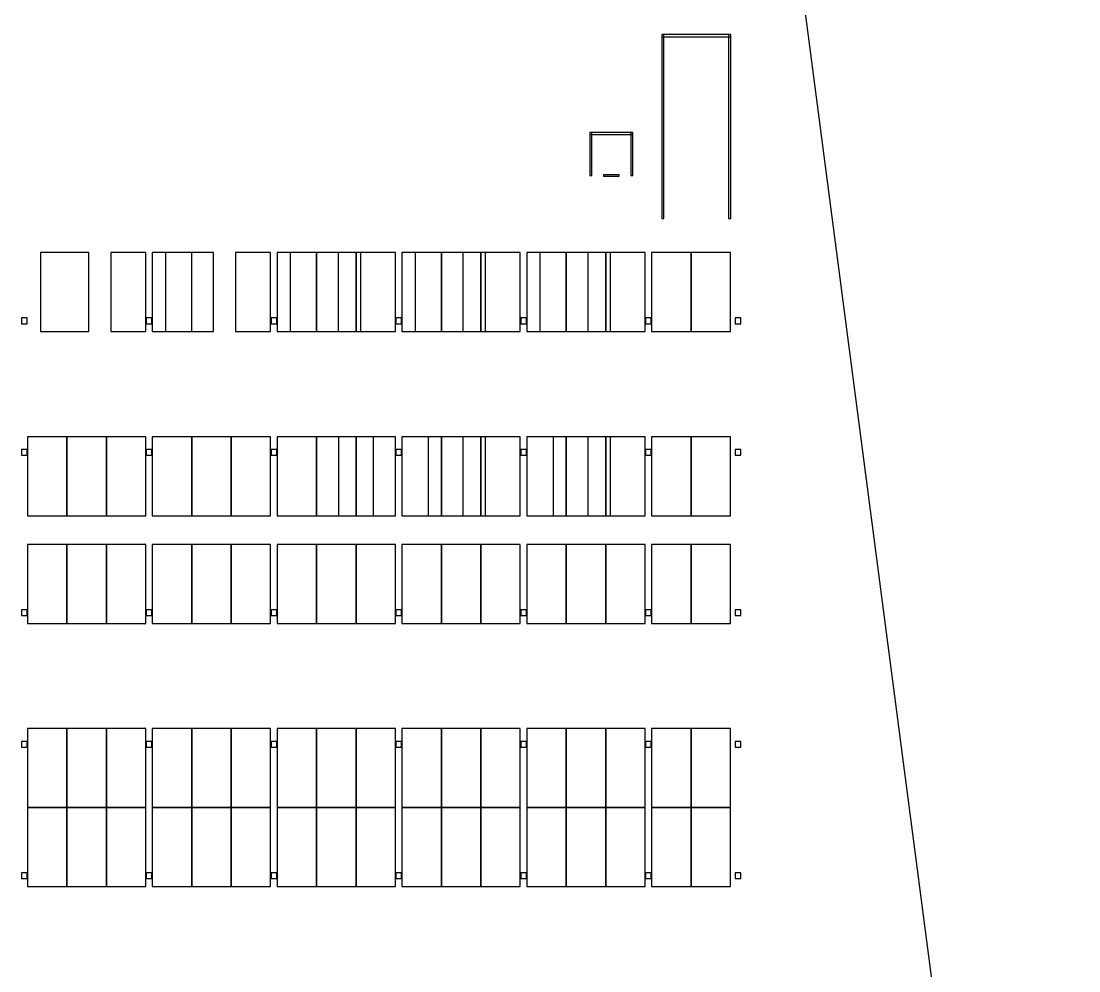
# Model space of a CAD drawing. Header units: metres. Extents: x 0 to 360, y -12 to 510.
# Drawn here: x 286.5 to 360, y 78.7 to 144.7 of the extents above; entities that cross this region are included whole.
import ezdxf

# ---------------------------------------------------------------- set-up
doc = ezdxf.new("R2010")
doc.units = ezdxf.units.M
for name, color, linetype in [('ASSUMED_BOUNDARY', 7, 'CONTINUOUS'), ('IFCCOLUMN', 7, 'CONTINUOUS'), ('IFCDOOR', 7, 'CONTINUOUS'), ('IFCWALL', 7, 'CONTINUOUS'), ('PARKING_L1', 7, 'CONTINUOUS'), ('PARKING_L1_ADA', 7, 'CONTINUOUS'), ('PARKING_L2', 7, 'CONTINUOUS'), ('PARKING_L3', 7, 'CONTINUOUS'), ('PARKING_L4', 7, 'CONTINUOUS'), ('PARKING_L5', 7, 'CONTINUOUS')]:
    doc.layers.add(name, color=color, linetype=linetype)

msp = doc.modelspace()

# ---------------------------------------------------------------- linework, layer by layer
at = {"layer": 'ASSUMED_BOUNDARY'}
msp.add_lwpolyline([(0, 0), (360, 0), (340, 152.924433), (340, 510), (0, 510)], close=True, dxfattribs=at)
at = {"layer": 'IFCCOLUMN'}
for points in [[(286.473, 123.696), (286.873, 123.696), (286.873, 124.096), (286.473, 124.096)], [(286.473, 123.696), (286.873, 123.696), (286.873, 124.096), (286.473, 124.096)], [(286.473, 123.696), (286.873, 123.696), (286.873, 124.096), (286.473, 124.096)], [(286.473, 123.696), (286.873, 123.696), (286.873, 124.096), (286.473, 124.096)], [(295.1526, 123.696), (295.5526, 123.696), (295.5526, 124.096), (295.1526, 124.096)], [(295.1526, 123.696), (295.5526, 123.696), (295.5526, 124.096), (295.1526, 124.096)], [(295.1526, 123.696), (295.5526, 123.696), (295.5526, 124.096), (295.1526, 124.096)], [(295.1526, 123.696), (295.5526, 123.696), (295.5526, 124.096), (295.1526, 124.096)], [(303.8322, 123.696), (304.2322, 123.696), (304.2322, 124.096), (303.8322, 124.096)], [(303.8322, 123.696), (304.2322, 123.696), (304.2322, 124.096), (303.8322, 124.096)], [(303.8322, 123.696), (304.2322, 123.696), (304.2322, 124.096), (303.8322, 124.096)], [(303.8322, 123.696), (304.2322, 123.696), (304.2322, 124.096), (303.8322, 124.096)], [(312.5118, 123.696), (312.9118, 123.696), (312.9118, 124.096), (312.5118, 124.096)], [(312.5118, 123.696), (312.9118, 123.696), (312.9118, 124.096), (312.5118, 124.096)], [(312.5118, 123.696), (312.9118, 123.696), (312.9118, 124.096), (312.5118, 124.096)], [(312.5118, 123.696), (312.9118, 123.696), (312.9118, 124.096), (312.5118, 124.096)], [(321.1914, 123.696), (321.5914, 123.696), (321.5914, 124.096), (321.1914, 124.096)], [(321.1914, 123.696), (321.5914, 123.696), (321.5914, 124.096), (321.1914, 124.096)], [(321.1914, 123.696), (321.5914, 123.696), (321.5914, 124.096), (321.1914, 124.096)], [(321.1914, 123.696), (321.5914, 123.696), (321.5914, 124.096), (321.1914, 124.096)], [(329.871, 123.696), (330.271, 123.696), (330.271, 124.096), (329.871, 124.096)], [(329.871, 123.696), (330.271, 123.696), (330.271, 124.096), (329.871, 124.096)], [(329.871, 123.696), (330.271, 123.696), (330.271, 124.096), (329.871, 124.096)], [(329.871, 123.696), (330.271, 123.696), (330.271, 124.096), (329.871, 124.096)], [(336.1, 123.696), (336.5, 123.696), (336.5, 124.096), (336.1, 124.096)], [(336.1, 123.696), (336.5, 123.696), (336.5, 124.096), (336.1, 124.096)], [(336.1, 123.696), (336.5, 123.696), (336.5, 124.096), (336.1, 124.096)], [(336.1, 123.696), (336.5, 123.696), (336.5, 124.096), (336.1, 124.096)], [(286.473, 114.552), (286.873, 114.552), (286.873, 114.952), (286.473, 114.952)], [(286.473, 114.552), (286.873, 114.552), (286.873, 114.952), (286.473, 114.952)], [(286.473, 114.552), (286.873, 114.552), (286.873, 114.952), (286.473, 114.952)], [(286.473, 114.552), (286.873, 114.552), (286.873, 114.952), (286.473, 114.952)], [(295.1526, 114.552), (295.5526, 114.552), (295.5526, 114.952), (295.1526, 114.952)], [(295.1526, 114.552), (295.5526, 114.552), (295.5526, 114.952), (295.1526, 114.952)], [(295.1526, 114.552), (295.5526, 114.552), (295.5526, 114.952), (295.1526, 114.952)], [(295.1526, 114.552), (295.5526, 114.552), (295.5526, 114.952), (295.1526, 114.952)], [(303.8322, 114.552), (304.2322, 114.552), (304.2322, 114.952), (303.8322, 114.952)], [(303.8322, 114.552), (304.2322, 114.552), (304.2322, 114.952), (303.8322, 114.952)], [(303.8322, 114.552), (304.2322, 114.552), (304.2322, 114.952), (303.8322, 114.952)], [(303.8322, 114.552), (304.2322, 114.552), (304.2322, 114.952), (303.8322, 114.952)], [(312.5118, 114.552), (312.9118, 114.552), (312.9118, 114.952), (312.5118, 114.952)], [(312.5118, 114.552), (312.9118, 114.552), (312.9118, 114.952), (312.5118, 114.952)], [(312.5118, 114.552), (312.9118, 114.552), (312.9118, 114.952), (312.5118, 114.952)], [(312.5118, 114.552), (312.9118, 114.552), (312.9118, 114.952), (312.5118, 114.952)], [(321.1914, 114.552), (321.5914, 114.552), (321.5914, 114.952), (321.1914, 114.952)], [(321.1914, 114.552), (321.5914, 114.552), (321.5914, 114.952), (321.1914, 114.952)], [(321.1914, 114.552), (321.5914, 114.552), (321.5914, 114.952), (321.1914, 114.952)], [(321.1914, 114.552), (321.5914, 114.552), (321.5914, 114.952), (321.1914, 114.952)], [(329.871, 114.552), (330.271, 114.552), (330.271, 114.952), (329.871, 114.952)], [(329.871, 114.552), (330.271, 114.552), (330.271, 114.952), (329.871, 114.952)], [(329.871, 114.552), (330.271, 114.552), (330.271, 114.952), (329.871, 114.952)], [(329.871, 114.552), (330.271, 114.552), (330.271, 114.952), (329.871, 114.952)], [(336.1, 114.552), (336.5, 114.552), (336.5, 114.952), (336.1, 114.952)], [(336.1, 114.552), (336.5, 114.552), (336.5, 114.952), (336.1, 114.952)], [(336.1, 114.552), (336.5, 114.552), (336.5, 114.952), (336.1, 114.952)], [(336.1, 114.552), (336.5, 114.552), (336.5, 114.952), (336.1, 114.952)], [(286.473, 103.408), (286.873, 103.408), (286.873, 103.808), (286.473, 103.808)], [(286.473, 103.408), (286.873, 103.408), (286.873, 103.808), (286.473, 103.808)], [(286.473, 103.408), (286.873, 103.408), (286.873, 103.808), (286.473, 103.808)], [(286.473, 103.408), (286.873, 103.408), (286.873, 103.808), (286.473, 103.808)], [(295.1526, 103.408), (295.5526, 103.408), (295.5526, 103.808), (295.1526, 103.808)], [(295.1526, 103.408), (295.5526, 103.408), (295.5526, 103.808), (295.1526, 103.808)], [(295.1526, 103.408), (295.5526, 103.408), (295.5526, 103.808), (295.1526, 103.808)], [(295.1526, 103.408), (295.5526, 103.408), (295.5526, 103.808), (295.1526, 103.808)], [(303.8322, 103.408), (304.2322, 103.408), (304.2322, 103.808), (303.8322, 103.808)], [(303.8322, 103.408), (304.2322, 103.408), (304.2322, 103.808), (303.8322, 103.808)], [(303.8322, 103.408), (304.2322, 103.408), (304.2322, 103.808), (303.8322, 103.808)], [(303.8322, 103.408), (304.2322, 103.408), (304.2322, 103.808), (303.8322, 103.808)], [(312.5118, 103.408), (312.9118, 103.408), (312.9118, 103.808), (312.5118, 103.808)], [(312.5118, 103.408), (312.9118, 103.408), (312.9118, 103.808), (312.5118, 103.808)], [(312.5118, 103.408), (312.9118, 103.408), (312.9118, 103.808), (312.5118, 103.808)], [(312.5118, 103.408), (312.9118, 103.408), (312.9118, 103.808), (312.5118, 103.808)], [(321.1914, 103.408), (321.5914, 103.408), (321.5914, 103.808), (321.1914, 103.808)], [(321.1914, 103.408), (321.5914, 103.408), (321.5914, 103.808), (321.1914, 103.808)], [(321.1914, 103.408), (321.5914, 103.408), (321.5914, 103.808), (321.1914, 103.808)], [(321.1914, 103.408), (321.5914, 103.408), (321.5914, 103.808), (321.1914, 103.808)], [(329.871, 103.408), (330.271, 103.408), (330.271, 103.808), (329.871, 103.808)], [(329.871, 103.408), (330.271, 103.408), (330.271, 103.808), (329.871, 103.808)], [(329.871, 103.408), (330.271, 103.408), (330.271, 103.808), (329.871, 103.808)], [(329.871, 103.408), (330.271, 103.408), (330.271, 103.808), (329.871, 103.808)], [(336.1, 103.408), (336.5, 103.408), (336.5, 103.808), (336.1, 103.808)], [(336.1, 103.408), (336.5, 103.408), (336.5, 103.808), (336.1, 103.808)], [(336.1, 103.408), (336.5, 103.408), (336.5, 103.808), (336.1, 103.808)], [(336.1, 103.408), (336.5, 103.408), (336.5, 103.808), (336.1, 103.808)], [(286.473, 94.264), (286.873, 94.264), (286.873, 94.664), (286.473, 94.664)], [(286.473, 94.264), (286.873, 94.264), (286.873, 94.664), (286.473, 94.664)], [(286.473, 94.264), (286.873, 94.264), (286.873, 94.664), (286.473, 94.664)], [(286.473, 94.264), (286.873, 94.264), (286.873, 94.664), (286.473, 94.664)], [(295.1526, 94.264), (295.5526, 94.264), (295.5526, 94.664), (295.1526, 94.664)], [(295.1526, 94.264), (295.5526, 94.264), (295.5526, 94.664), (295.1526, 94.664)], [(295.1526, 94.264), (295.5526, 94.264), (295.5526, 94.664), (295.1526, 94.664)], [(295.1526, 94.264), (295.5526, 94.264), (295.5526, 94.664), (295.1526, 94.664)], [(303.8322, 94.264), (304.2322, 94.264), (304.2322, 94.664), (303.8322, 94.664)], [(303.8322, 94.264), (304.2322, 94.264), (304.2322, 94.664), (303.8322, 94.664)], [(303.8322, 94.264), (304.2322, 94.264), (304.2322, 94.664), (303.8322, 94.664)], [(303.8322, 94.264), (304.2322, 94.264), (304.2322, 94.664), (303.8322, 94.664)], [(312.5118, 94.264), (312.9118, 94.264), (312.9118, 94.664), (312.5118, 94.664)], [(312.5118, 94.264), (312.9118, 94.264), (312.9118, 94.664), (312.5118, 94.664)], [(312.5118, 94.264), (312.9118, 94.264), (312.9118, 94.664), (312.5118, 94.664)], [(312.5118, 94.264), (312.9118, 94.264), (312.9118, 94.664), (312.5118, 94.664)], [(321.1914, 94.264), (321.5914, 94.264), (321.5914, 94.664), (321.1914, 94.664)], [(321.1914, 94.264), (321.5914, 94.264), (321.5914, 94.664), (321.1914, 94.664)], [(321.1914, 94.264), (321.5914, 94.264), (321.5914, 94.664), (321.1914, 94.664)], [(321.1914, 94.264), (321.5914, 94.264), (321.5914, 94.664), (321.1914, 94.664)], [(329.871, 94.264), (330.271, 94.264), (330.271, 94.664), (329.871, 94.664)], [(329.871, 94.264), (330.271, 94.264), (330.271, 94.664), (329.871, 94.664)], [(329.871, 94.264), (330.271, 94.264), (330.271, 94.664), (329.871, 94.664)], [(329.871, 94.264), (330.271, 94.264), (330.271, 94.664), (329.871, 94.664)], [(336.1, 94.264), (336.5, 94.264), (336.5, 94.664), (336.1, 94.664)], [(336.1, 94.264), (336.5, 94.264), (336.5, 94.664), (336.1, 94.664)], [(336.1, 94.264), (336.5, 94.264), (336.5, 94.664), (336.1, 94.664)], [(336.1, 94.264), (336.5, 94.264), (336.5, 94.664), (336.1, 94.664)], [(286.473, 85.12), (286.873, 85.12), (286.873, 85.52), (286.473, 85.52)], [(286.473, 85.12), (286.873, 85.12), (286.873, 85.52), (286.473, 85.52)], [(286.473, 85.12), (286.873, 85.12), (286.873, 85.52), (286.473, 85.52)], [(286.473, 85.12), (286.873, 85.12), (286.873, 85.52), (286.473, 85.52)], [(295.1526, 85.12), (295.5526, 85.12), (295.5526, 85.52), (295.1526, 85.52)], [(295.1526, 85.12), (295.5526, 85.12), (295.5526, 85.52), (295.1526, 85.52)], [(295.1526, 85.12), (295.5526, 85.12), (295.5526, 85.52), (295.1526, 85.52)], [(295.1526, 85.12), (295.5526, 85.12), (295.5526, 85.52), (295.1526, 85.52)], [(303.8322, 85.12), (304.2322, 85.12), (304.2322, 85.52), (303.8322, 85.52)], [(303.8322, 85.12), (304.2322, 85.12), (304.2322, 85.52), (303.8322, 85.52)], [(303.8322, 85.12), (304.2322, 85.12), (304.2322, 85.52), (303.8322, 85.52)], [(303.8322, 85.12), (304.2322, 85.12), (304.2322, 85.52), (303.8322, 85.52)], [(312.5118, 85.12), (312.9118, 85.12), (312.9118, 85.52), (312.5118, 85.52)], [(312.5118, 85.12), (312.9118, 85.12), (312.9118, 85.52), (312.5118, 85.52)], [(312.5118, 85.12), (312.9118, 85.12), (312.9118, 85.52), (312.5118, 85.52)], [(312.5118, 85.12), (312.9118, 85.12), (312.9118, 85.52), (312.5118, 85.52)], [(321.1914, 85.12), (321.5914, 85.12), (321.5914, 85.52), (321.1914, 85.52)], [(321.1914, 85.12), (321.5914, 85.12), (321.5914, 85.52), (321.1914, 85.52)], [(321.1914, 85.12), (321.5914, 85.12), (321.5914, 85.52), (321.1914, 85.52)], [(321.1914, 85.12), (321.5914, 85.12), (321.5914, 85.52), (321.1914, 85.52)], [(329.871, 85.12), (330.271, 85.12), (330.271, 85.52), (329.871, 85.52)], [(329.871, 85.12), (330.271, 85.12), (330.271, 85.52), (329.871, 85.52)], [(329.871, 85.12), (330.271, 85.12), (330.271, 85.52), (329.871, 85.52)], [(329.871, 85.12), (330.271, 85.12), (330.271, 85.52), (329.871, 85.52)], [(336.1, 85.12), (336.5, 85.12), (336.5, 85.52), (336.1, 85.52)], [(336.1, 85.12), (336.5, 85.12), (336.5, 85.52), (336.1, 85.52)], [(336.1, 85.12), (336.5, 85.12), (336.5, 85.52), (336.1, 85.52)], [(336.1, 85.12), (336.5, 85.12), (336.5, 85.52), (336.1, 85.52)]]:
    msp.add_lwpolyline(points, close=True, dxfattribs=at)
at = {"layer": 'IFCDOOR'}
msp.add_lwpolyline([(326.95, 133.96), (328.05, 133.96), (328.05, 134.04), (326.95, 134.04)], close=True, dxfattribs=at)
msp.add_lwpolyline([(326.95, 133.96), (328.05, 133.96), (328.05, 134.04), (326.95, 134.04)], close=True, dxfattribs=at)
msp.add_lwpolyline([(326.95, 133.96), (328.05, 133.96), (328.05, 134.04), (326.95, 134.04)], close=True, dxfattribs=at)
msp.add_lwpolyline([(326.95, 133.96), (328.05, 133.96), (328.05, 134.04), (326.95, 134.04)], close=True, dxfattribs=at)
msp.add_lwpolyline([(326.95, 133.96), (328.05, 133.96), (328.05, 134.04), (326.95, 134.04)], close=True, dxfattribs=at)
at = {"layer": 'IFCWALL'}
for points in [[(331, 131), (331.15, 131), (331.15, 143.8), (331, 143.8)], [(331, 143.65), (335.8, 143.65), (335.8, 143.8), (331, 143.8)], [(335.65, 131), (335.8, 131), (335.8, 143.8), (335.65, 143.8)], [(326, 134), (326.15, 134), (326.15, 137), (326, 137)], [(326, 136.85), (329, 136.85), (329, 137), (326, 137)], [(328.85, 134), (329, 134), (329, 137), (328.85, 137)]]:
    msp.add_lwpolyline(points, close=True, dxfattribs=at)
at = {"layer": 'PARKING_L1'}
for points in [[(286.898, 110.352), (289.6412, 110.352), (289.6412, 115.8384), (286.898, 115.8384)], [(289.6412, 110.352), (292.3844, 110.352), (292.3844, 115.8384), (289.6412, 115.8384)], [(292.3844, 110.352), (295.1276, 110.352), (295.1276, 115.8384), (292.3844, 115.8384)], [(295.5776, 110.352), (298.3208, 110.352), (298.3208, 115.8384), (295.5776, 115.8384)], [(298.3208, 110.352), (301.064, 110.352), (301.064, 115.8384), (298.3208, 115.8384)], [(301.064, 110.352), (303.8072, 110.352), (303.8072, 115.8384), (301.064, 115.8384)], [(304.2572, 110.352), (307.0004, 110.352), (307.0004, 115.8384), (304.2572, 115.8384)], [(330.296, 110.352), (333.0392, 110.352), (333.0392, 115.8384), (330.296, 115.8384)], [(333.0392, 110.352), (335.7824, 110.352), (335.7824, 115.8384), (333.0392, 115.8384)], [(286.898, 102.8656), (289.6412, 102.8656), (289.6412, 108.352), (286.898, 108.352)], [(289.6412, 102.8656), (292.3844, 102.8656), (292.3844, 108.352), (289.6412, 108.352)], [(292.3844, 102.8656), (295.1276, 102.8656), (295.1276, 108.352), (292.3844, 108.352)], [(295.5776, 102.8656), (298.3208, 102.8656), (298.3208, 108.352), (295.5776, 108.352)], [(298.3208, 102.8656), (301.064, 102.8656), (301.064, 108.352), (298.3208, 108.352)], [(301.064, 102.8656), (303.8072, 102.8656), (303.8072, 108.352), (301.064, 108.352)], [(304.2572, 102.8656), (307.0004, 102.8656), (307.0004, 108.352), (304.2572, 108.352)], [(307.0004, 102.8656), (309.7436, 102.8656), (309.7436, 108.352), (307.0004, 108.352)], [(309.7436, 102.8656), (312.4868, 102.8656), (312.4868, 108.352), (309.7436, 108.352)], [(312.9368, 102.8656), (315.68, 102.8656), (315.68, 108.352), (312.9368, 108.352)], [(315.68, 102.8656), (318.4232, 102.8656), (318.4232, 108.352), (315.68, 108.352)], [(318.4232, 102.8656), (321.1664, 102.8656), (321.1664, 108.352), (318.4232, 108.352)], [(321.6164, 102.8656), (324.3596, 102.8656), (324.3596, 108.352), (321.6164, 108.352)], [(324.3596, 102.8656), (327.1028, 102.8656), (327.1028, 108.352), (324.3596, 108.352)], [(327.1028, 102.8656), (329.846, 102.8656), (329.846, 108.352), (327.1028, 108.352)], [(330.296, 102.8656), (333.0392, 102.8656), (333.0392, 108.352), (330.296, 108.352)], [(333.0392, 102.8656), (335.7824, 102.8656), (335.7824, 108.352), (333.0392, 108.352)], [(286.898, 90.064), (289.6412, 90.064), (289.6412, 95.5504), (286.898, 95.5504)], [(289.6412, 90.064), (292.3844, 90.064), (292.3844, 95.5504), (289.6412, 95.5504)], [(292.3844, 90.064), (295.1276, 90.064), (295.1276, 95.5504), (292.3844, 95.5504)], [(295.5776, 90.064), (298.3208, 90.064), (298.3208, 95.5504), (295.5776, 95.5504)], [(298.3208, 90.064), (301.064, 90.064), (301.064, 95.5504), (298.3208, 95.5504)], [(301.064, 90.064), (303.8072, 90.064), (303.8072, 95.5504), (301.064, 95.5504)], [(304.2572, 90.064), (307.0004, 90.064), (307.0004, 95.5504), (304.2572, 95.5504)], [(307.0004, 90.064), (309.7436, 90.064), (309.7436, 95.5504), (307.0004, 95.5504)], [(309.7436, 90.064), (312.4868, 90.064), (312.4868, 95.5504), (309.7436, 95.5504)], [(312.9368, 90.064), (315.68, 90.064), (315.68, 95.5504), (312.9368, 95.5504)], [(315.68, 90.064), (318.4232, 90.064), (318.4232, 95.5504), (315.68, 95.5504)], [(318.4232, 90.064), (321.1664, 90.064), (321.1664, 95.5504), (318.4232, 95.5504)], [(321.6164, 90.064), (324.3596, 90.064), (324.3596, 95.5504), (321.6164, 95.5504)], [(324.3596, 90.064), (327.1028, 90.064), (327.1028, 95.5504), (324.3596, 95.5504)], [(327.1028, 90.064), (329.846, 90.064), (329.846, 95.5504), (327.1028, 95.5504)], [(330.296, 90.064), (333.0392, 90.064), (333.0392, 95.5504), (330.296, 95.5504)], [(333.0392, 90.064), (335.7824, 90.064), (335.7824, 95.5504), (333.0392, 95.5504)], [(286.898, 84.5776), (289.6412, 84.5776), (289.6412, 90.064), (286.898, 90.064)], [(289.6412, 84.5776), (292.3844, 84.5776), (292.3844, 90.064), (289.6412, 90.064)], [(292.3844, 84.5776), (295.1276, 84.5776), (295.1276, 90.064), (292.3844, 90.064)], [(295.5776, 84.5776), (298.3208, 84.5776), (298.3208, 90.064), (295.5776, 90.064)], [(298.3208, 84.5776), (301.064, 84.5776), (301.064, 90.064), (298.3208, 90.064)], [(301.064, 84.5776), (303.8072, 84.5776), (303.8072, 90.064), (301.064, 90.064)], [(304.2572, 84.5776), (307.0004, 84.5776), (307.0004, 90.064), (304.2572, 90.064)], [(307.0004, 84.5776), (309.7436, 84.5776), (309.7436, 90.064), (307.0004, 90.064)], [(309.7436, 84.5776), (312.4868, 84.5776), (312.4868, 90.064), (309.7436, 90.064)], [(312.9368, 84.5776), (315.68, 84.5776), (315.68, 90.064), (312.9368, 90.064)], [(315.68, 84.5776), (318.4232, 84.5776), (318.4232, 90.064), (315.68, 90.064)], [(318.4232, 84.5776), (321.1664, 84.5776), (321.1664, 90.064), (318.4232, 90.064)], [(321.6164, 84.5776), (324.3596, 84.5776), (324.3596, 90.064), (321.6164, 90.064)], [(324.3596, 84.5776), (327.1028, 84.5776), (327.1028, 90.064), (324.3596, 90.064)], [(327.1028, 84.5776), (329.846, 84.5776), (329.846, 90.064), (327.1028, 90.064)], [(330.296, 84.5776), (333.0392, 84.5776), (333.0392, 90.064), (330.296, 90.064)], [(333.0392, 84.5776), (335.7824, 84.5776), (335.7824, 90.064), (333.0392, 90.064)]]:
    msp.add_lwpolyline(points, close=True, dxfattribs=at)
at = {"layer": 'PARKING_L1_ADA'}
for points in [[(287.8124, 123.1536), (291.1652, 123.1536), (291.1652, 128.64), (287.8124, 128.64)], [(292.6892, 123.1536), (295.1276, 123.1536), (295.1276, 128.64), (292.6892, 128.64)], [(296.492, 123.1536), (299.8448, 123.1536), (299.8448, 128.64), (296.492, 128.64)], [(301.3688, 123.1536), (303.8072, 123.1536), (303.8072, 128.64), (301.3688, 128.64)], [(305.1716, 123.1536), (308.5244, 123.1536), (308.5244, 128.64), (305.1716, 128.64)], [(310.0484, 123.1536), (312.4868, 123.1536), (312.4868, 128.64), (310.0484, 128.64)], [(313.8512, 123.1536), (317.204, 123.1536), (317.204, 128.64), (313.8512, 128.64)], [(318.728, 123.1536), (321.1664, 123.1536), (321.1664, 128.64), (318.728, 128.64)], [(322.5308, 123.1536), (325.8836, 123.1536), (325.8836, 128.64), (322.5308, 128.64)], [(327.4076, 123.1536), (329.846, 123.1536), (329.846, 128.64), (327.4076, 128.64)], [(308.5244, 110.352), (310.9628, 110.352), (310.9628, 115.8384), (308.5244, 115.8384)], [(314.7656, 110.352), (317.204, 110.352), (317.204, 115.8384), (314.7656, 115.8384)], [(318.728, 110.352), (321.1664, 110.352), (321.1664, 115.8384), (318.728, 115.8384)], [(323.4452, 110.352), (325.8836, 110.352), (325.8836, 115.8384), (323.4452, 115.8384)], [(327.4076, 110.352), (329.846, 110.352), (329.846, 115.8384), (327.4076, 115.8384)]]:
    msp.add_lwpolyline(points, close=True, dxfattribs=at)
at = {"layer": 'PARKING_L2'}
for points in [[(295.5776, 123.1536), (298.3208, 123.1536), (298.3208, 128.64), (295.5776, 128.64)], [(304.2572, 123.1536), (307.0004, 123.1536), (307.0004, 128.64), (304.2572, 128.64)], [(307.0004, 123.1536), (309.7436, 123.1536), (309.7436, 128.64), (307.0004, 128.64)], [(309.7436, 123.1536), (312.4868, 123.1536), (312.4868, 128.64), (309.7436, 128.64)], [(312.9368, 123.1536), (315.68, 123.1536), (315.68, 128.64), (312.9368, 128.64)], [(315.68, 123.1536), (318.4232, 123.1536), (318.4232, 128.64), (315.68, 128.64)], [(318.4232, 123.1536), (321.1664, 123.1536), (321.1664, 128.64), (318.4232, 128.64)], [(321.6164, 123.1536), (324.3596, 123.1536), (324.3596, 128.64), (321.6164, 128.64)], [(324.3596, 123.1536), (327.1028, 123.1536), (327.1028, 128.64), (324.3596, 128.64)], [(327.1028, 123.1536), (329.846, 123.1536), (329.846, 128.64), (327.1028, 128.64)], [(330.296, 123.1536), (333.0392, 123.1536), (333.0392, 128.64), (330.296, 128.64)], [(333.0392, 123.1536), (335.7824, 123.1536), (335.7824, 128.64), (333.0392, 128.64)], [(286.898, 110.352), (289.6412, 110.352), (289.6412, 115.8384), (286.898, 115.8384)], [(289.6412, 110.352), (292.3844, 110.352), (292.3844, 115.8384), (289.6412, 115.8384)], [(292.3844, 110.352), (295.1276, 110.352), (295.1276, 115.8384), (292.3844, 115.8384)], [(295.5776, 110.352), (298.3208, 110.352), (298.3208, 115.8384), (295.5776, 115.8384)], [(298.3208, 110.352), (301.064, 110.352), (301.064, 115.8384), (298.3208, 115.8384)], [(301.064, 110.352), (303.8072, 110.352), (303.8072, 115.8384), (301.064, 115.8384)], [(304.2572, 110.352), (307.0004, 110.352), (307.0004, 115.8384), (304.2572, 115.8384)], [(307.0004, 110.352), (309.7436, 110.352), (309.7436, 115.8384), (307.0004, 115.8384)], [(309.7436, 110.352), (312.4868, 110.352), (312.4868, 115.8384), (309.7436, 115.8384)], [(312.9368, 110.352), (315.68, 110.352), (315.68, 115.8384), (312.9368, 115.8384)], [(315.68, 110.352), (318.4232, 110.352), (318.4232, 115.8384), (315.68, 115.8384)], [(318.4232, 110.352), (321.1664, 110.352), (321.1664, 115.8384), (318.4232, 115.8384)], [(321.6164, 110.352), (324.3596, 110.352), (324.3596, 115.8384), (321.6164, 115.8384)], [(324.3596, 110.352), (327.1028, 110.352), (327.1028, 115.8384), (324.3596, 115.8384)], [(327.1028, 110.352), (329.846, 110.352), (329.846, 115.8384), (327.1028, 115.8384)], [(330.296, 110.352), (333.0392, 110.352), (333.0392, 115.8384), (330.296, 115.8384)], [(333.0392, 110.352), (335.7824, 110.352), (335.7824, 115.8384), (333.0392, 115.8384)], [(286.898, 102.8656), (289.6412, 102.8656), (289.6412, 108.352), (286.898, 108.352)], [(289.6412, 102.8656), (292.3844, 102.8656), (292.3844, 108.352), (289.6412, 108.352)], [(292.3844, 102.8656), (295.1276, 102.8656), (295.1276, 108.352), (292.3844, 108.352)], [(295.5776, 102.8656), (298.3208, 102.8656), (298.3208, 108.352), (295.5776, 108.352)], [(298.3208, 102.8656), (301.064, 102.8656), (301.064, 108.352), (298.3208, 108.352)], [(301.064, 102.8656), (303.8072, 102.8656), (303.8072, 108.352), (301.064, 108.352)], [(304.2572, 102.8656), (307.0004, 102.8656), (307.0004, 108.352), (304.2572, 108.352)], [(307.0004, 102.8656), (309.7436, 102.8656), (309.7436, 108.352), (307.0004, 108.352)], [(309.7436, 102.8656), (312.4868, 102.8656), (312.4868, 108.352), (309.7436, 108.352)], [(312.9368, 102.8656), (315.68, 102.8656), (315.68, 108.352), (312.9368, 108.352)], [(315.68, 102.8656), (318.4232, 102.8656), (318.4232, 108.352), (315.68, 108.352)], [(318.4232, 102.8656), (321.1664, 102.8656), (321.1664, 108.352), (318.4232, 108.352)], [(321.6164, 102.8656), (324.3596, 102.8656), (324.3596, 108.352), (321.6164, 108.352)], [(324.3596, 102.8656), (327.1028, 102.8656), (327.1028, 108.352), (324.3596, 108.352)], [(327.1028, 102.8656), (329.846, 102.8656), (329.846, 108.352), (327.1028, 108.352)], [(330.296, 102.8656), (333.0392, 102.8656), (333.0392, 108.352), (330.296, 108.352)], [(333.0392, 102.8656), (335.7824, 102.8656), (335.7824, 108.352), (333.0392, 108.352)], [(286.898, 90.064), (289.6412, 90.064), (289.6412, 95.5504), (286.898, 95.5504)], [(289.6412, 90.064), (292.3844, 90.064), (292.3844, 95.5504), (289.6412, 95.5504)], [(292.3844, 90.064), (295.1276, 90.064), (295.1276, 95.5504), (292.3844, 95.5504)], [(295.5776, 90.064), (298.3208, 90.064), (298.3208, 95.5504), (295.5776, 95.5504)], [(298.3208, 90.064), (301.064, 90.064), (301.064, 95.5504), (298.3208, 95.5504)], [(301.064, 90.064), (303.8072, 90.064), (303.8072, 95.5504), (301.064, 95.5504)], [(304.2572, 90.064), (307.0004, 90.064), (307.0004, 95.5504), (304.2572, 95.5504)], [(307.0004, 90.064), (309.7436, 90.064), (309.7436, 95.5504), (307.0004, 95.5504)], [(309.7436, 90.064), (312.4868, 90.064), (312.4868, 95.5504), (309.7436, 95.5504)], [(312.9368, 90.064), (315.68, 90.064), (315.68, 95.5504), (312.9368, 95.5504)], [(315.68, 90.064), (318.4232, 90.064), (318.4232, 95.5504), (315.68, 95.5504)], [(318.4232, 90.064), (321.1664, 90.064), (321.1664, 95.5504), (318.4232, 95.5504)], [(321.6164, 90.064), (324.3596, 90.064), (324.3596, 95.5504), (321.6164, 95.5504)], [(324.3596, 90.064), (327.1028, 90.064), (327.1028, 95.5504), (324.3596, 95.5504)], [(327.1028, 90.064), (329.846, 90.064), (329.846, 95.5504), (327.1028, 95.5504)], [(330.296, 90.064), (333.0392, 90.064), (333.0392, 95.5504), (330.296, 95.5504)], [(333.0392, 90.064), (335.7824, 90.064), (335.7824, 95.5504), (333.0392, 95.5504)], [(286.898, 84.5776), (289.6412, 84.5776), (289.6412, 90.064), (286.898, 90.064)], [(289.6412, 84.5776), (292.3844, 84.5776), (292.3844, 90.064), (289.6412, 90.064)], [(292.3844, 84.5776), (295.1276, 84.5776), (295.1276, 90.064), (292.3844, 90.064)], [(295.5776, 84.5776), (298.3208, 84.5776), (298.3208, 90.064), (295.5776, 90.064)], [(298.3208, 84.5776), (301.064, 84.5776), (301.064, 90.064), (298.3208, 90.064)], [(301.064, 84.5776), (303.8072, 84.5776), (303.8072, 90.064), (301.064, 90.064)], [(304.2572, 84.5776), (307.0004, 84.5776), (307.0004, 90.064), (304.2572, 90.064)], [(307.0004, 84.5776), (309.7436, 84.5776), (309.7436, 90.064), (307.0004, 90.064)], [(309.7436, 84.5776), (312.4868, 84.5776), (312.4868, 90.064), (309.7436, 90.064)], [(312.9368, 84.5776), (315.68, 84.5776), (315.68, 90.064), (312.9368, 90.064)], [(315.68, 84.5776), (318.4232, 84.5776), (318.4232, 90.064), (315.68, 90.064)], [(318.4232, 84.5776), (321.1664, 84.5776), (321.1664, 90.064), (318.4232, 90.064)], [(321.6164, 84.5776), (324.3596, 84.5776), (324.3596, 90.064), (321.6164, 90.064)], [(324.3596, 84.5776), (327.1028, 84.5776), (327.1028, 90.064), (324.3596, 90.064)], [(327.1028, 84.5776), (329.846, 84.5776), (329.846, 90.064), (327.1028, 90.064)], [(330.296, 84.5776), (333.0392, 84.5776), (333.0392, 90.064), (330.296, 90.064)], [(333.0392, 84.5776), (335.7824, 84.5776), (335.7824, 90.064), (333.0392, 90.064)]]:
    msp.add_lwpolyline(points, close=True, dxfattribs=at)
at = {"layer": 'PARKING_L3'}
for points in [[(295.5776, 123.1536), (298.3208, 123.1536), (298.3208, 128.64), (295.5776, 128.64)], [(304.2572, 123.1536), (307.0004, 123.1536), (307.0004, 128.64), (304.2572, 128.64)], [(307.0004, 123.1536), (309.7436, 123.1536), (309.7436, 128.64), (307.0004, 128.64)], [(309.7436, 123.1536), (312.4868, 123.1536), (312.4868, 128.64), (309.7436, 128.64)], [(312.9368, 123.1536), (315.68, 123.1536), (315.68, 128.64), (312.9368, 128.64)], [(315.68, 123.1536), (318.4232, 123.1536), (318.4232, 128.64), (315.68, 128.64)], [(318.4232, 123.1536), (321.1664, 123.1536), (321.1664, 128.64), (318.4232, 128.64)], [(321.6164, 123.1536), (324.3596, 123.1536), (324.3596, 128.64), (321.6164, 128.64)], [(324.3596, 123.1536), (327.1028, 123.1536), (327.1028, 128.64), (324.3596, 128.64)], [(327.1028, 123.1536), (329.846, 123.1536), (329.846, 128.64), (327.1028, 128.64)], [(330.296, 123.1536), (333.0392, 123.1536), (333.0392, 128.64), (330.296, 128.64)], [(333.0392, 123.1536), (335.7824, 123.1536), (335.7824, 128.64), (333.0392, 128.64)], [(286.898, 110.352), (289.6412, 110.352), (289.6412, 115.8384), (286.898, 115.8384)], [(289.6412, 110.352), (292.3844, 110.352), (292.3844, 115.8384), (289.6412, 115.8384)], [(292.3844, 110.352), (295.1276, 110.352), (295.1276, 115.8384), (292.3844, 115.8384)], [(295.5776, 110.352), (298.3208, 110.352), (298.3208, 115.8384), (295.5776, 115.8384)], [(298.3208, 110.352), (301.064, 110.352), (301.064, 115.8384), (298.3208, 115.8384)], [(301.064, 110.352), (303.8072, 110.352), (303.8072, 115.8384), (301.064, 115.8384)], [(304.2572, 110.352), (307.0004, 110.352), (307.0004, 115.8384), (304.2572, 115.8384)], [(307.0004, 110.352), (309.7436, 110.352), (309.7436, 115.8384), (307.0004, 115.8384)], [(309.7436, 110.352), (312.4868, 110.352), (312.4868, 115.8384), (309.7436, 115.8384)], [(312.9368, 110.352), (315.68, 110.352), (315.68, 115.8384), (312.9368, 115.8384)], [(315.68, 110.352), (318.4232, 110.352), (318.4232, 115.8384), (315.68, 115.8384)], [(318.4232, 110.352), (321.1664, 110.352), (321.1664, 115.8384), (318.4232, 115.8384)], [(321.6164, 110.352), (324.3596, 110.352), (324.3596, 115.8384), (321.6164, 115.8384)], [(324.3596, 110.352), (327.1028, 110.352), (327.1028, 115.8384), (324.3596, 115.8384)], [(327.1028, 110.352), (329.846, 110.352), (329.846, 115.8384), (327.1028, 115.8384)], [(330.296, 110.352), (333.0392, 110.352), (333.0392, 115.8384), (330.296, 115.8384)], [(333.0392, 110.352), (335.7824, 110.352), (335.7824, 115.8384), (333.0392, 115.8384)], [(286.898, 102.8656), (289.6412, 102.8656), (289.6412, 108.352), (286.898, 108.352)], [(289.6412, 102.8656), (292.3844, 102.8656), (292.3844, 108.352), (289.6412, 108.352)], [(292.3844, 102.8656), (295.1276, 102.8656), (295.1276, 108.352), (292.3844, 108.352)], [(295.5776, 102.8656), (298.3208, 102.8656), (298.3208, 108.352), (295.5776, 108.352)], [(298.3208, 102.8656), (301.064, 102.8656), (301.064, 108.352), (298.3208, 108.352)], [(301.064, 102.8656), (303.8072, 102.8656), (303.8072, 108.352), (301.064, 108.352)], [(304.2572, 102.8656), (307.0004, 102.8656), (307.0004, 108.352), (304.2572, 108.352)], [(307.0004, 102.8656), (309.7436, 102.8656), (309.7436, 108.352), (307.0004, 108.352)], [(309.7436, 102.8656), (312.4868, 102.8656), (312.4868, 108.352), (309.7436, 108.352)], [(312.9368, 102.8656), (315.68, 102.8656), (315.68, 108.352), (312.9368, 108.352)], [(315.68, 102.8656), (318.4232, 102.8656), (318.4232, 108.352), (315.68, 108.352)], [(318.4232, 102.8656), (321.1664, 102.8656), (321.1664, 108.352), (318.4232, 108.352)], [(321.6164, 102.8656), (324.3596, 102.8656), (324.3596, 108.352), (321.6164, 108.352)], [(324.3596, 102.8656), (327.1028, 102.8656), (327.1028, 108.352), (324.3596, 108.352)], [(327.1028, 102.8656), (329.846, 102.8656), (329.846, 108.352), (327.1028, 108.352)], [(330.296, 102.8656), (333.0392, 102.8656), (333.0392, 108.352), (330.296, 108.352)], [(333.0392, 102.8656), (335.7824, 102.8656), (335.7824, 108.352), (333.0392, 108.352)], [(286.898, 90.064), (289.6412, 90.064), (289.6412, 95.5504), (286.898, 95.5504)], [(289.6412, 90.064), (292.3844, 90.064), (292.3844, 95.5504), (289.6412, 95.5504)], [(292.3844, 90.064), (295.1276, 90.064), (295.1276, 95.5504), (292.3844, 95.5504)], [(295.5776, 90.064), (298.3208, 90.064), (298.3208, 95.5504), (295.5776, 95.5504)], [(298.3208, 90.064), (301.064, 90.064), (301.064, 95.5504), (298.3208, 95.5504)], [(301.064, 90.064), (303.8072, 90.064), (303.8072, 95.5504), (301.064, 95.5504)], [(304.2572, 90.064), (307.0004, 90.064), (307.0004, 95.5504), (304.2572, 95.5504)], [(307.0004, 90.064), (309.7436, 90.064), (309.7436, 95.5504), (307.0004, 95.5504)], [(309.7436, 90.064), (312.4868, 90.064), (312.4868, 95.5504), (309.7436, 95.5504)], [(312.9368, 90.064), (315.68, 90.064), (315.68, 95.5504), (312.9368, 95.5504)], [(315.68, 90.064), (318.4232, 90.064), (318.4232, 95.5504), (315.68, 95.5504)], [(318.4232, 90.064), (321.1664, 90.064), (321.1664, 95.5504), (318.4232, 95.5504)], [(321.6164, 90.064), (324.3596, 90.064), (324.3596, 95.5504), (321.6164, 95.5504)], [(324.3596, 90.064), (327.1028, 90.064), (327.1028, 95.5504), (324.3596, 95.5504)], [(327.1028, 90.064), (329.846, 90.064), (329.846, 95.5504), (327.1028, 95.5504)], [(330.296, 90.064), (333.0392, 90.064), (333.0392, 95.5504), (330.296, 95.5504)], [(333.0392, 90.064), (335.7824, 90.064), (335.7824, 95.5504), (333.0392, 95.5504)], [(286.898, 84.5776), (289.6412, 84.5776), (289.6412, 90.064), (286.898, 90.064)], [(289.6412, 84.5776), (292.3844, 84.5776), (292.3844, 90.064), (289.6412, 90.064)], [(292.3844, 84.5776), (295.1276, 84.5776), (295.1276, 90.064), (292.3844, 90.064)], [(295.5776, 84.5776), (298.3208, 84.5776), (298.3208, 90.064), (295.5776, 90.064)], [(298.3208, 84.5776), (301.064, 84.5776), (301.064, 90.064), (298.3208, 90.064)], [(301.064, 84.5776), (303.8072, 84.5776), (303.8072, 90.064), (301.064, 90.064)], [(304.2572, 84.5776), (307.0004, 84.5776), (307.0004, 90.064), (304.2572, 90.064)], [(307.0004, 84.5776), (309.7436, 84.5776), (309.7436, 90.064), (307.0004, 90.064)], [(309.7436, 84.5776), (312.4868, 84.5776), (312.4868, 90.064), (309.7436, 90.064)], [(312.9368, 84.5776), (315.68, 84.5776), (315.68, 90.064), (312.9368, 90.064)], [(315.68, 84.5776), (318.4232, 84.5776), (318.4232, 90.064), (315.68, 90.064)], [(318.4232, 84.5776), (321.1664, 84.5776), (321.1664, 90.064), (318.4232, 90.064)], [(321.6164, 84.5776), (324.3596, 84.5776), (324.3596, 90.064), (321.6164, 90.064)], [(324.3596, 84.5776), (327.1028, 84.5776), (327.1028, 90.064), (324.3596, 90.064)], [(327.1028, 84.5776), (329.846, 84.5776), (329.846, 90.064), (327.1028, 90.064)], [(330.296, 84.5776), (333.0392, 84.5776), (333.0392, 90.064), (330.296, 90.064)], [(333.0392, 84.5776), (335.7824, 84.5776), (335.7824, 90.064), (333.0392, 90.064)]]:
    msp.add_lwpolyline(points, close=True, dxfattribs=at)
at = {"layer": 'PARKING_L4'}
for points in [[(295.5776, 123.1536), (298.3208, 123.1536), (298.3208, 128.64), (295.5776, 128.64)], [(304.2572, 123.1536), (307.0004, 123.1536), (307.0004, 128.64), (304.2572, 128.64)], [(307.0004, 123.1536), (309.7436, 123.1536), (309.7436, 128.64), (307.0004, 128.64)], [(309.7436, 123.1536), (312.4868, 123.1536), (312.4868, 128.64), (309.7436, 128.64)], [(312.9368, 123.1536), (315.68, 123.1536), (315.68, 128.64), (312.9368, 128.64)], [(315.68, 123.1536), (318.4232, 123.1536), (318.4232, 128.64), (315.68, 128.64)], [(318.4232, 123.1536), (321.1664, 123.1536), (321.1664, 128.64), (318.4232, 128.64)], [(321.6164, 123.1536), (324.3596, 123.1536), (324.3596, 128.64), (321.6164, 128.64)], [(324.3596, 123.1536), (327.1028, 123.1536), (327.1028, 128.64), (324.3596, 128.64)], [(327.1028, 123.1536), (329.846, 123.1536), (329.846, 128.64), (327.1028, 128.64)], [(330.296, 123.1536), (333.0392, 123.1536), (333.0392, 128.64), (330.296, 128.64)], [(333.0392, 123.1536), (335.7824, 123.1536), (335.7824, 128.64), (333.0392, 128.64)], [(286.898, 110.352), (289.6412, 110.352), (289.6412, 115.8384), (286.898, 115.8384)], [(289.6412, 110.352), (292.3844, 110.352), (292.3844, 115.8384), (289.6412, 115.8384)], [(292.3844, 110.352), (295.1276, 110.352), (295.1276, 115.8384), (292.3844, 115.8384)], [(295.5776, 110.352), (298.3208, 110.352), (298.3208, 115.8384), (295.5776, 115.8384)], [(298.3208, 110.352), (301.064, 110.352), (301.064, 115.8384), (298.3208, 115.8384)], [(301.064, 110.352), (303.8072, 110.352), (303.8072, 115.8384), (301.064, 115.8384)], [(304.2572, 110.352), (307.0004, 110.352), (307.0004, 115.8384), (304.2572, 115.8384)], [(307.0004, 110.352), (309.7436, 110.352), (309.7436, 115.8384), (307.0004, 115.8384)], [(309.7436, 110.352), (312.4868, 110.352), (312.4868, 115.8384), (309.7436, 115.8384)], [(312.9368, 110.352), (315.68, 110.352), (315.68, 115.8384), (312.9368, 115.8384)], [(315.68, 110.352), (318.4232, 110.352), (318.4232, 115.8384), (315.68, 115.8384)], [(318.4232, 110.352), (321.1664, 110.352), (321.1664, 115.8384), (318.4232, 115.8384)], [(321.6164, 110.352), (324.3596, 110.352), (324.3596, 115.8384), (321.6164, 115.8384)], [(324.3596, 110.352), (327.1028, 110.352), (327.1028, 115.8384), (324.3596, 115.8384)], [(327.1028, 110.352), (329.846, 110.352), (329.846, 115.8384), (327.1028, 115.8384)], [(330.296, 110.352), (333.0392, 110.352), (333.0392, 115.8384), (330.296, 115.8384)], [(333.0392, 110.352), (335.7824, 110.352), (335.7824, 115.8384), (333.0392, 115.8384)], [(286.898, 102.8656), (289.6412, 102.8656), (289.6412, 108.352), (286.898, 108.352)], [(289.6412, 102.8656), (292.3844, 102.8656), (292.3844, 108.352), (289.6412, 108.352)], [(292.3844, 102.8656), (295.1276, 102.8656), (295.1276, 108.352), (292.3844, 108.352)], [(295.5776, 102.8656), (298.3208, 102.8656), (298.3208, 108.352), (295.5776, 108.352)], [(298.3208, 102.8656), (301.064, 102.8656), (301.064, 108.352), (298.3208, 108.352)], [(301.064, 102.8656), (303.8072, 102.8656), (303.8072, 108.352), (301.064, 108.352)], [(304.2572, 102.8656), (307.0004, 102.8656), (307.0004, 108.352), (304.2572, 108.352)], [(307.0004, 102.8656), (309.7436, 102.8656), (309.7436, 108.352), (307.0004, 108.352)], [(309.7436, 102.8656), (312.4868, 102.8656), (312.4868, 108.352), (309.7436, 108.352)], [(312.9368, 102.8656), (315.68, 102.8656), (315.68, 108.352), (312.9368, 108.352)], [(315.68, 102.8656), (318.4232, 102.8656), (318.4232, 108.352), (315.68, 108.352)], [(318.4232, 102.8656), (321.1664, 102.8656), (321.1664, 108.352), (318.4232, 108.352)], [(321.6164, 102.8656), (324.3596, 102.8656), (324.3596, 108.352), (321.6164, 108.352)], [(324.3596, 102.8656), (327.1028, 102.8656), (327.1028, 108.352), (324.3596, 108.352)], [(327.1028, 102.8656), (329.846, 102.8656), (329.846, 108.352), (327.1028, 108.352)], [(330.296, 102.8656), (333.0392, 102.8656), (333.0392, 108.352), (330.296, 108.352)], [(333.0392, 102.8656), (335.7824, 102.8656), (335.7824, 108.352), (333.0392, 108.352)], [(286.898, 90.064), (289.6412, 90.064), (289.6412, 95.5504), (286.898, 95.5504)], [(289.6412, 90.064), (292.3844, 90.064), (292.3844, 95.5504), (289.6412, 95.5504)], [(292.3844, 90.064), (295.1276, 90.064), (295.1276, 95.5504), (292.3844, 95.5504)], [(295.5776, 90.064), (298.3208, 90.064), (298.3208, 95.5504), (295.5776, 95.5504)], [(298.3208, 90.064), (301.064, 90.064), (301.064, 95.5504), (298.3208, 95.5504)], [(301.064, 90.064), (303.8072, 90.064), (303.8072, 95.5504), (301.064, 95.5504)], [(304.2572, 90.064), (307.0004, 90.064), (307.0004, 95.5504), (304.2572, 95.5504)], [(307.0004, 90.064), (309.7436, 90.064), (309.7436, 95.5504), (307.0004, 95.5504)], [(309.7436, 90.064), (312.4868, 90.064), (312.4868, 95.5504), (309.7436, 95.5504)], [(312.9368, 90.064), (315.68, 90.064), (315.68, 95.5504), (312.9368, 95.5504)], [(315.68, 90.064), (318.4232, 90.064), (318.4232, 95.5504), (315.68, 95.5504)], [(318.4232, 90.064), (321.1664, 90.064), (321.1664, 95.5504), (318.4232, 95.5504)], [(321.6164, 90.064), (324.3596, 90.064), (324.3596, 95.5504), (321.6164, 95.5504)], [(324.3596, 90.064), (327.1028, 90.064), (327.1028, 95.5504), (324.3596, 95.5504)], [(327.1028, 90.064), (329.846, 90.064), (329.846, 95.5504), (327.1028, 95.5504)], [(330.296, 90.064), (333.0392, 90.064), (333.0392, 95.5504), (330.296, 95.5504)], [(333.0392, 90.064), (335.7824, 90.064), (335.7824, 95.5504), (333.0392, 95.5504)], [(286.898, 84.5776), (289.6412, 84.5776), (289.6412, 90.064), (286.898, 90.064)], [(289.6412, 84.5776), (292.3844, 84.5776), (292.3844, 90.064), (289.6412, 90.064)], [(292.3844, 84.5776), (295.1276, 84.5776), (295.1276, 90.064), (292.3844, 90.064)], [(295.5776, 84.5776), (298.3208, 84.5776), (298.3208, 90.064), (295.5776, 90.064)], [(298.3208, 84.5776), (301.064, 84.5776), (301.064, 90.064), (298.3208, 90.064)], [(301.064, 84.5776), (303.8072, 84.5776), (303.8072, 90.064), (301.064, 90.064)], [(304.2572, 84.5776), (307.0004, 84.5776), (307.0004, 90.064), (304.2572, 90.064)], [(307.0004, 84.5776), (309.7436, 84.5776), (309.7436, 90.064), (307.0004, 90.064)], [(309.7436, 84.5776), (312.4868, 84.5776), (312.4868, 90.064), (309.7436, 90.064)], [(312.9368, 84.5776), (315.68, 84.5776), (315.68, 90.064), (312.9368, 90.064)], [(315.68, 84.5776), (318.4232, 84.5776), (318.4232, 90.064), (315.68, 90.064)], [(318.4232, 84.5776), (321.1664, 84.5776), (321.1664, 90.064), (318.4232, 90.064)], [(321.6164, 84.5776), (324.3596, 84.5776), (324.3596, 90.064), (321.6164, 90.064)], [(324.3596, 84.5776), (327.1028, 84.5776), (327.1028, 90.064), (324.3596, 90.064)], [(327.1028, 84.5776), (329.846, 84.5776), (329.846, 90.064), (327.1028, 90.064)], [(330.296, 84.5776), (333.0392, 84.5776), (333.0392, 90.064), (330.296, 90.064)], [(333.0392, 84.5776), (335.7824, 84.5776), (335.7824, 90.064), (333.0392, 90.064)]]:
    msp.add_lwpolyline(points, close=True, dxfattribs=at)
at = {"layer": 'PARKING_L5'}
for points in [[(295.5776, 123.1536), (298.3208, 123.1536), (298.3208, 128.64), (295.5776, 128.64)], [(304.2572, 123.1536), (307.0004, 123.1536), (307.0004, 128.64), (304.2572, 128.64)], [(307.0004, 123.1536), (309.7436, 123.1536), (309.7436, 128.64), (307.0004, 128.64)], [(309.7436, 123.1536), (312.4868, 123.1536), (312.4868, 128.64), (309.7436, 128.64)], [(312.9368, 123.1536), (315.68, 123.1536), (315.68, 128.64), (312.9368, 128.64)], [(315.68, 123.1536), (318.4232, 123.1536), (318.4232, 128.64), (315.68, 128.64)], [(318.4232, 123.1536), (321.1664, 123.1536), (321.1664, 128.64), (318.4232, 128.64)], [(321.6164, 123.1536), (324.3596, 123.1536), (324.3596, 128.64), (321.6164, 128.64)], [(324.3596, 123.1536), (327.1028, 123.1536), (327.1028, 128.64), (324.3596, 128.64)], [(327.1028, 123.1536), (329.846, 123.1536), (329.846, 128.64), (327.1028, 128.64)], [(330.296, 123.1536), (333.0392, 123.1536), (333.0392, 128.64), (330.296, 128.64)], [(333.0392, 123.1536), (335.7824, 123.1536), (335.7824, 128.64), (333.0392, 128.64)], [(286.898, 110.352), (289.6412, 110.352), (289.6412, 115.8384), (286.898, 115.8384)], [(289.6412, 110.352), (292.3844, 110.352), (292.3844, 115.8384), (289.6412, 115.8384)], [(292.3844, 110.352), (295.1276, 110.352), (295.1276, 115.8384), (292.3844, 115.8384)], [(295.5776, 110.352), (298.3208, 110.352), (298.3208, 115.8384), (295.5776, 115.8384)], [(298.3208, 110.352), (301.064, 110.352), (301.064, 115.8384), (298.3208, 115.8384)], [(301.064, 110.352), (303.8072, 110.352), (303.8072, 115.8384), (301.064, 115.8384)], [(304.2572, 110.352), (307.0004, 110.352), (307.0004, 115.8384), (304.2572, 115.8384)], [(307.0004, 110.352), (309.7436, 110.352), (309.7436, 115.8384), (307.0004, 115.8384)], [(309.7436, 110.352), (312.4868, 110.352), (312.4868, 115.8384), (309.7436, 115.8384)], [(312.9368, 110.352), (315.68, 110.352), (315.68, 115.8384), (312.9368, 115.8384)], [(315.68, 110.352), (318.4232, 110.352), (318.4232, 115.8384), (315.68, 115.8384)], [(318.4232, 110.352), (321.1664, 110.352), (321.1664, 115.8384), (318.4232, 115.8384)], [(321.6164, 110.352), (324.3596, 110.352), (324.3596, 115.8384), (321.6164, 115.8384)], [(324.3596, 110.352), (327.1028, 110.352), (327.1028, 115.8384), (324.3596, 115.8384)], [(327.1028, 110.352), (329.846, 110.352), (329.846, 115.8384), (327.1028, 115.8384)], [(330.296, 110.352), (333.0392, 110.352), (333.0392, 115.8384), (330.296, 115.8384)], [(333.0392, 110.352), (335.7824, 110.352), (335.7824, 115.8384), (333.0392, 115.8384)], [(286.898, 102.8656), (289.6412, 102.8656), (289.6412, 108.352), (286.898, 108.352)], [(289.6412, 102.8656), (292.3844, 102.8656), (292.3844, 108.352), (289.6412, 108.352)], [(292.3844, 102.8656), (295.1276, 102.8656), (295.1276, 108.352), (292.3844, 108.352)], [(295.5776, 102.8656), (298.3208, 102.8656), (298.3208, 108.352), (295.5776, 108.352)], [(298.3208, 102.8656), (301.064, 102.8656), (301.064, 108.352), (298.3208, 108.352)], [(301.064, 102.8656), (303.8072, 102.8656), (303.8072, 108.352), (301.064, 108.352)], [(304.2572, 102.8656), (307.0004, 102.8656), (307.0004, 108.352), (304.2572, 108.352)], [(307.0004, 102.8656), (309.7436, 102.8656), (309.7436, 108.352), (307.0004, 108.352)], [(309.7436, 102.8656), (312.4868, 102.8656), (312.4868, 108.352), (309.7436, 108.352)], [(312.9368, 102.8656), (315.68, 102.8656), (315.68, 108.352), (312.9368, 108.352)], [(315.68, 102.8656), (318.4232, 102.8656), (318.4232, 108.352), (315.68, 108.352)], [(318.4232, 102.8656), (321.1664, 102.8656), (321.1664, 108.352), (318.4232, 108.352)], [(321.6164, 102.8656), (324.3596, 102.8656), (324.3596, 108.352), (321.6164, 108.352)], [(324.3596, 102.8656), (327.1028, 102.8656), (327.1028, 108.352), (324.3596, 108.352)], [(327.1028, 102.8656), (329.846, 102.8656), (329.846, 108.352), (327.1028, 108.352)], [(330.296, 102.8656), (333.0392, 102.8656), (333.0392, 108.352), (330.296, 108.352)], [(333.0392, 102.8656), (335.7824, 102.8656), (335.7824, 108.352), (333.0392, 108.352)], [(286.898, 90.064), (289.6412, 90.064), (289.6412, 95.5504), (286.898, 95.5504)], [(289.6412, 90.064), (292.3844, 90.064), (292.3844, 95.5504), (289.6412, 95.5504)], [(292.3844, 90.064), (295.1276, 90.064), (295.1276, 95.5504), (292.3844, 95.5504)], [(295.5776, 90.064), (298.3208, 90.064), (298.3208, 95.5504), (295.5776, 95.5504)], [(298.3208, 90.064), (301.064, 90.064), (301.064, 95.5504), (298.3208, 95.5504)], [(301.064, 90.064), (303.8072, 90.064), (303.8072, 95.5504), (301.064, 95.5504)], [(304.2572, 90.064), (307.0004, 90.064), (307.0004, 95.5504), (304.2572, 95.5504)], [(307.0004, 90.064), (309.7436, 90.064), (309.7436, 95.5504), (307.0004, 95.5504)], [(309.7436, 90.064), (312.4868, 90.064), (312.4868, 95.5504), (309.7436, 95.5504)], [(312.9368, 90.064), (315.68, 90.064), (315.68, 95.5504), (312.9368, 95.5504)], [(315.68, 90.064), (318.4232, 90.064), (318.4232, 95.5504), (315.68, 95.5504)], [(318.4232, 90.064), (321.1664, 90.064), (321.1664, 95.5504), (318.4232, 95.5504)], [(321.6164, 90.064), (324.3596, 90.064), (324.3596, 95.5504), (321.6164, 95.5504)], [(324.3596, 90.064), (327.1028, 90.064), (327.1028, 95.5504), (324.3596, 95.5504)], [(327.1028, 90.064), (329.846, 90.064), (329.846, 95.5504), (327.1028, 95.5504)], [(330.296, 90.064), (333.0392, 90.064), (333.0392, 95.5504), (330.296, 95.5504)], [(333.0392, 90.064), (335.7824, 90.064), (335.7824, 95.5504), (333.0392, 95.5504)], [(286.898, 84.5776), (289.6412, 84.5776), (289.6412, 90.064), (286.898, 90.064)], [(289.6412, 84.5776), (292.3844, 84.5776), (292.3844, 90.064), (289.6412, 90.064)], [(292.3844, 84.5776), (295.1276, 84.5776), (295.1276, 90.064), (292.3844, 90.064)], [(295.5776, 84.5776), (298.3208, 84.5776), (298.3208, 90.064), (295.5776, 90.064)], [(298.3208, 84.5776), (301.064, 84.5776), (301.064, 90.064), (298.3208, 90.064)], [(301.064, 84.5776), (303.8072, 84.5776), (303.8072, 90.064), (301.064, 90.064)], [(304.2572, 84.5776), (307.0004, 84.5776), (307.0004, 90.064), (304.2572, 90.064)], [(307.0004, 84.5776), (309.7436, 84.5776), (309.7436, 90.064), (307.0004, 90.064)], [(309.7436, 84.5776), (312.4868, 84.5776), (312.4868, 90.064), (309.7436, 90.064)], [(312.9368, 84.5776), (315.68, 84.5776), (315.68, 90.064), (312.9368, 90.064)], [(315.68, 84.5776), (318.4232, 84.5776), (318.4232, 90.064), (315.68, 90.064)], [(318.4232, 84.5776), (321.1664, 84.5776), (321.1664, 90.064), (318.4232, 90.064)], [(321.6164, 84.5776), (324.3596, 84.5776), (324.3596, 90.064), (321.6164, 90.064)], [(324.3596, 84.5776), (327.1028, 84.5776), (327.1028, 90.064), (324.3596, 90.064)], [(327.1028, 84.5776), (329.846, 84.5776), (329.846, 90.064), (327.1028, 90.064)], [(330.296, 84.5776), (333.0392, 84.5776), (333.0392, 90.064), (330.296, 90.064)], [(333.0392, 84.5776), (335.7824, 84.5776), (335.7824, 90.064), (333.0392, 90.064)]]:
    msp.add_lwpolyline(points, close=True, dxfattribs=at)

doc.saveas('drawing.dxf')
